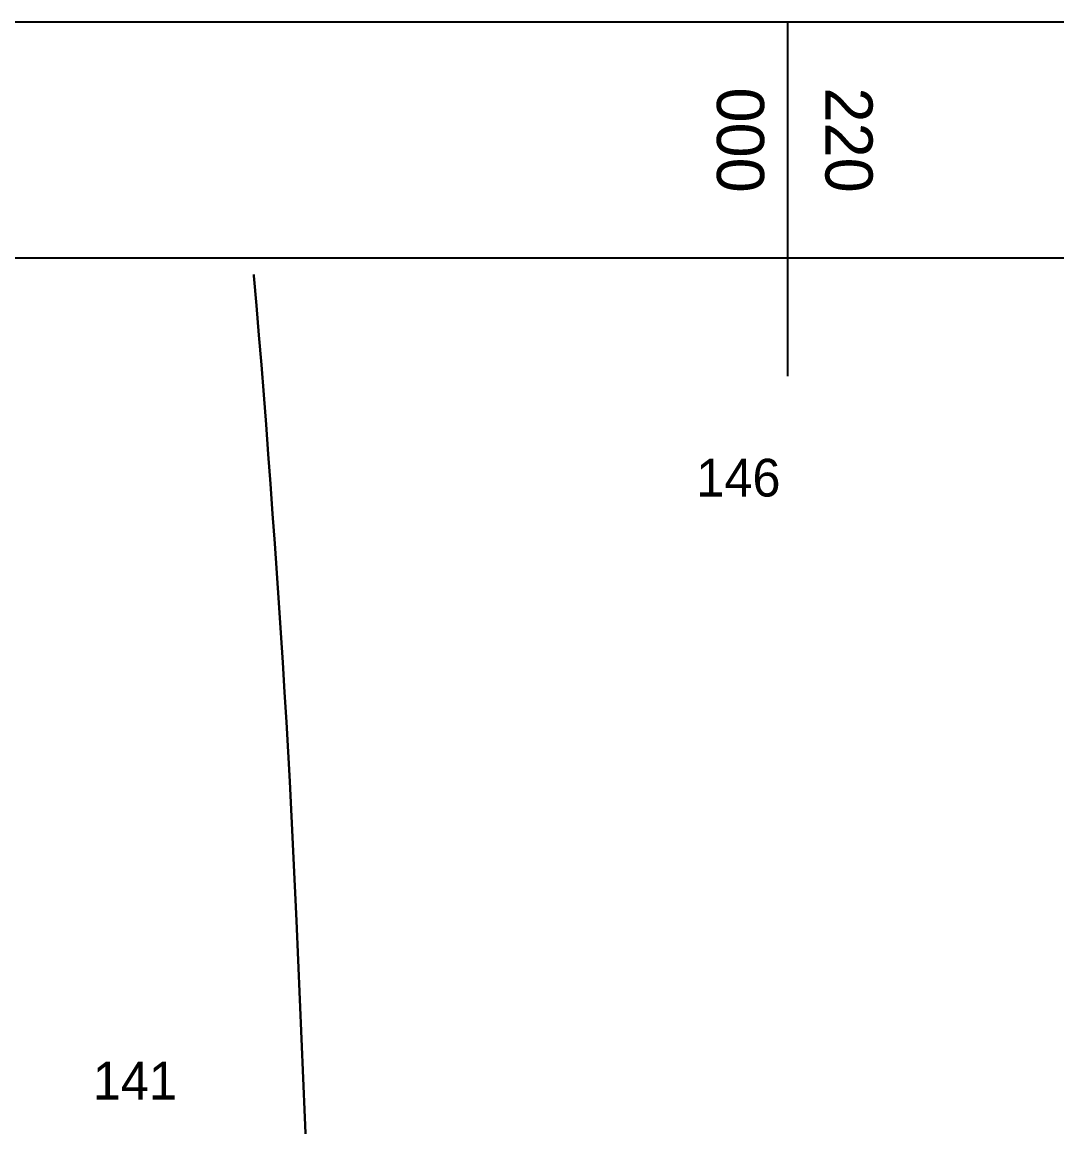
# Model space of a CAD drawing. Header units: millimetres. Extents: x 219878 to 220078, y 635585 to 635737.
# Drawn here: x 220040.03 to 220051, y 635681.87 to 635693.57 of the extents above; entities that cross this region are included whole.
import ezdxf
from ezdxf.enums import TextEntityAlignment as Align

# ---------------------------------------------------------------- set-up
doc = ezdxf.new("R2010")
doc.units = ezdxf.units.MM
for name, color, linetype in [('1201', 7, 'Continuous'), ('1202', 7, 'Continuous'), ('1602', 240, 'Continuous'), ('1603', 240, 'Continuous')]:
    doc.layers.add(name, color=color, linetype=linetype)
doc.styles.add('HEBTXT', font='hebtxt')
doc.styles.add('MAVAT_HEBTXT', font='HEBTXT')

# ---------------------------------------------------------------- blocks, each defined once
blk = doc.blocks.new('1603')
at = {"style": 'HEBTXT'}
blk.add_attdef('PARCEL_NUM', text='', height=2.4, dxfattribs=at).set_placement((0, 1), align=Align.CENTER)
at = {"style": 'HEBTXT', "flags": 1}
for tag, p in [('LOT_NUM', (0, -1)), ('GUSH_SUFFI', (0, -3.2)), ('LEGAL_AREA', (0, -5.4)), ('ANALYTIC', (0, -7.6))]:
    blk.add_attdef(tag, text='', height=1.6, dxfattribs=at).set_placement(p, align=Align.TOP_CENTER)

msp = doc.modelspace()

# ---------------------------------------------------------------- linework, layer by layer
at = {"layer": '1201'}
for p, q in [((220048.145, 635693.574), (220048.145, 635691.074)), ((220048.145, 635691.074), (220048.145, 635689.824))]:
    msp.add_line(p, q, dxfattribs=at)
at = {"layer": '1202'}
for points in [[(220011.536, 635646.704), (220057.314, 635646.704), (220057.314, 635693.574), (220011.536, 635693.574), (220011.536, 635646.704)], [(220014.036, 635649.204), (220054.814, 635649.204), (220054.814, 635691.074), (220014.036, 635691.074), (220014.036, 635649.204)]]:
    msp.add_lwpolyline(points, dxfattribs=at)
at = {"layer": '1602'}
for points in [[(220043.083, 635680.718), (220042.939, 635684.052), (220042.871, 635685.526), (220042.853, 635685.842), (220042.834, 635686.157), (220042.815, 635686.473), (220042.795, 635686.788), (220042.775, 635687.103), (220042.754, 635687.419), (220042.733, 635687.734), (220042.711, 635688.05), (220042.688, 635688.365), (220042.666, 635688.68), (220042.642, 635688.995), (220042.618, 635689.31), (220042.593, 635689.626), (220042.568, 635689.941), (220042.543, 635690.256), (220042.516, 635690.571), (220042.49, 635690.886), (220042.488, 635690.9)], [(220042.488, 635690.9), (220042.49, 635690.886), (220042.516, 635690.571), (220042.543, 635690.256), (220042.568, 635689.941), (220042.593, 635689.626), (220042.618, 635689.31), (220042.642, 635688.995), (220042.666, 635688.68), (220042.688, 635688.365), (220042.711, 635688.05), (220042.733, 635687.734), (220042.754, 635687.419), (220042.775, 635687.103), (220042.795, 635686.788), (220042.815, 635686.473), (220042.834, 635686.157), (220042.853, 635685.842), (220042.871, 635685.526), (220042.939, 635684.052), (220043.083, 635680.718)]]:
    msp.add_lwpolyline(points, dxfattribs=at)

# ---------------------------------------------------------------- block references
at = {"layer": '1603'}
ref = msp.add_blockref('1603', (220047.623, 635688.747), dxfattribs=dict(at, xscale=0.2000000000000141, yscale=0.2000000000000141, zscale=0.2000000000000141))
ref.add_attrib('PARCEL_NUM', '146', dxfattribs={"layer": '0', "height": 0.4, "rotation": 0, "style": 'MAVAT_HEBTXT'}).set_placement((220047.623, 635688.747), align=Align.MIDDLE)
ref = msp.add_blockref('1603', (220041.228, 635682.357), dxfattribs=dict(at, xscale=0.2000000000000141, yscale=0.2000000000000141, zscale=0.2000000000000141))
ref.add_attrib('PARCEL_NUM', '141', dxfattribs={"layer": '0', "height": 0.4, "rotation": 0, "style": 'MAVAT_HEBTXT'}).set_placement((220041.228, 635682.357), align=Align.MIDDLE)

# ---------------------------------------------------------------- texts
at = {"layer": '1201'}
msp.add_text('000', height=0.5, rotation=270, dxfattribs=at).set_placement((220047.895, 635692.324), align=Align.TOP_CENTER)
msp.add_text('220', height=0.5, rotation=270, dxfattribs=at).set_placement((220048.395, 635692.324), align=Align.BOTTOM_CENTER)

doc.saveas('drawing.dxf')
